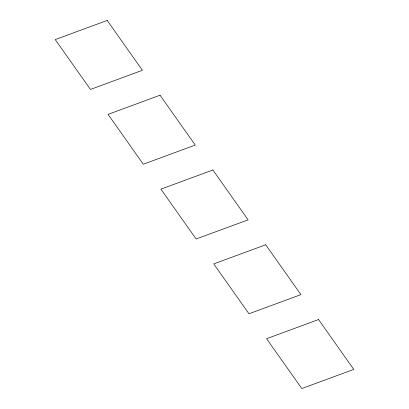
<?xml version="1.0" encoding="UTF-8"?>
<svg xmlns="http://www.w3.org/2000/svg" width="409" height="409" viewBox="0 0 409 409"><rect width="100%" height="100%" fill="white"/><g stroke="black" fill="none" stroke-linecap="round" stroke-linejoin="round"><path stroke-width="0.61" d="M107.199 20.45L55.23 39.591L90.455 89.443L142.424 70.302L107.199 20.45M160.037 95.225L108.068 114.367L143.293 164.219L195.262 145.077L160.037 95.225M212.874 170.001L160.906 189.147L196.126 238.999L248.094 219.853L212.874 170.001M265.707 244.781L213.738 263.923L248.963 313.775L300.932 294.633L265.707 244.781M318.545 319.557L266.576 338.698L301.801 388.55L353.77 369.409L318.545 319.557"/></g></svg>
